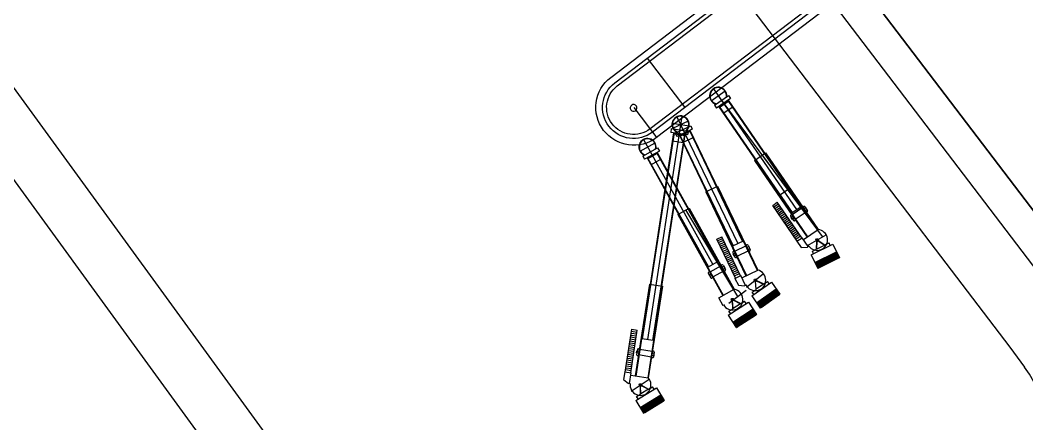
# Model space of a CAD drawing. Header units: millimetres. Extents: x 152904052 to 153933663, y 538271515 to 539240469.
# Drawn here: x 153545654 to 153547144, y 539106887 to 539107484 of the extents above; entities that cross this region are included whole.
import ezdxf

# ---------------------------------------------------------------- set-up
doc = ezdxf.new("R2010")
doc.units = ezdxf.units.MM
doc.layers.add('BORD', color=7, linetype='Continuous')

msp = doc.modelspace()

# ---------------------------------------------------------------- linework, layer by layer
at = {"layer": 'BORD', "color": 133, "ltscale": 10}
msp.add_line((153547119.1, 539107000.2), (153547140.7, 539106970.6), dxfattribs=at)
at = {"layer": 'BORD', "color": 133}
msp.add_lwpolyline([(153546801.5, 539108276.5), (153545285.9, 539110261.4, -0.192117), (153545185.4, 539110622.6), (153545298, 539111659.6, 0.344328), (153545215.3, 539111793), (153545074.5, 539111844.8, 0.176327), (153544907.6, 539111845.4), (153544343.1, 539111642.2, 0.203452), (153544203.2, 539111512.6), (153544080.2, 539111239, 0.296213), (153544120.9, 539110976.3), (153545187.2, 539109783.7), (153547435.3, 539106832.6, 0.040914), (153547615, 539106636.3), (153547868.6, 539106941.8, 0.263044), (153548554.1, 539106843.1), (153548990.6, 539107013.1), (153548382.2, 539108394.6, -0.030306), (153547391.3, 539108056, -0.282544)], format="xyb", close=True, dxfattribs=at)
for points in [[(153547615, 539106636.3), (153547435.3, 539106832.6), (153545187.2, 539109783.7), (153544120.9, 539110976.3, -0.296213), (153544080.2, 539111239), (153544203.2, 539111512.6, -0.203452), (153544343.1, 539111642.2), (153544907.6, 539111845.4, -0.176327), (153545074.5, 539111844.8), (153545215.3, 539111793, -0.344328), (153545298, 539111659.6), (153545185.4, 539110622.6, 0.192117), (153545285.9, 539110261.4), (153547728.1, 539107055.6), (153547868.6, 539106941.8), (153547615, 539106636.3)], [(153547870, 539106929.3, -0.052875), (153546456.6, 539108282.4, -118.242353)], [(153546884.2, 539107529.7), (153546596.2, 539107310.3, -1), (153546528.4, 539107399.4), (153546816.3, 539107618.7)], [(153546894.9, 539107553.5), (153546876.6, 539107539.6), (153546878.1, 539107537.6), (153546590.2, 539107318.3, -1), (153546534.4, 539107391.4), (153546822.4, 539107610.8), (153546823.9, 539107608.8), (153546842.2, 539107622.7)], [(153546888.9, 539107556.5), (153546868.2, 539107540.7), (153546869.7, 539107538.7), (153546586.5, 539107323, -1), (153546538.1, 539107386.7), (153546821.2, 539107602.4), (153546822.8, 539107600.4), (153546843.4, 539107616.2)]]:
    msp.add_lwpolyline(points, format="xyb", dxfattribs=at)
at = {"layer": 'BORD', "color": 133, "ltscale": 10}
for points in [[(153546563.3, 539108667.1), (153545325.7, 539110291.7, -0.192117), (153545235.1, 539110617.2), (153545240.1, 539110663.2, 0.414214), (153545107.2, 539110828.5), (153544920.7, 539110848.7, 0.212557), (153544866.5, 539110831.3), (153544598.7, 539110591.9, 0.414214), (153544586.9, 539110380.1), (153545148.6, 539109751.8), (153547395.5, 539106802.3)], [(153546377.4, 539106377), (153544938.9, 539108355.3, 0.027102), (153544591.3, 539108782.7), (153544506.5, 539108876)], [(153546459, 539106123.3, 0.007833), (153546341.7, 539106290), (153544874.2, 539108308.3, 0.027102), (153544532, 539108728.9)], [(153547136.5, 539106782.8, 0.351794), (153547140.7, 539106970.6)]]:
    msp.add_lwpolyline(points, format="xyb", dxfattribs=at)
msp.add_lwpolyline([(153545094.3, 539109658.1), (153547119.1, 539107000.2)], dxfattribs=at)
at = {"layer": 'BORD', "color": 133, "flags": 128}
for points in [[(153546582.1, 539107427.8), (153546637.9, 539107354.6)], [(153546676.9, 539107364.9), (153546697.9, 539107379.3)], [(153546680.2, 539107382.6), (153546803.3, 539107203.6)], [(153546681.7, 539107358.3), (153546702.4, 539107372.5)], [(153546681.7, 539107358.3), (153546684.8, 539107353.7)], [(153546705.6, 539107368), (153546684.8, 539107353.7)], [(153546687.5, 539107372.1), (153546841.1, 539107163.9)], [(153546688.9, 539107354.9), (153546702.9, 539107364.6)], [(153546701.6, 539107365.2), (153546809.7, 539107208)], [(153546702.2, 539107365.6), (153546810.3, 539107208.4)], [(153546702.4, 539107372.5), (153546705.6, 539107368)], [(153546562.4, 539107354.7), (153546596.7, 539107309.8)], [(153546688.2, 539107356), (153546796.3, 539107198.8)], [(153546688.8, 539107356.4), (153546796.9, 539107199.2)], [(153546694.9, 539107346.3), (153546708.9, 539107355.9)], [(153546633.7, 539107342.2), (153546582.7, 539107011.3)], [(153546619.1, 539107331.6), (153546644.3, 539107327.7)], [(153546620.3, 539107324.1), (153546643.3, 539107335.2)], [(153546626.3, 539107341.2), (153546716.4, 539107153.3)], [(153546621.2, 539107317.4), (153546574.3, 539107012.5)], [(153546622, 539107317.3), (153546575.1, 539107012.4)], [(153546637.3, 539107314.9), (153546590.4, 539107010.1)], [(153546638, 539107314.8), (153546591.1, 539107010)], [(153546618, 539107323.5), (153546617.2, 539107318)], [(153546642.1, 539107314.2), (153546617.2, 539107318)], [(153546618, 539107323.5), (153546642.9, 539107319.7)], [(153546621, 539107316.1), (153546637.8, 539107313.5)], [(153546623.9, 539107316.9), (153546646.7, 539107327.8)], [(153546623.9, 539107316.9), (153546626.3, 539107311.9)], [(153546649.1, 539107322.8), (153546626.3, 539107311.9)], [(153546630, 539107313.6), (153546708.7, 539107149.7)], [(153546630.6, 539107312.5), (153546645.9, 539107319.8)], [(153546630.7, 539107314), (153546709.4, 539107150)], [(153546642.9, 539107319.7), (153546642.1, 539107314.2)], [(153546644.7, 539107320.7), (153546723.4, 539107156.7)], [(153546645.4, 539107321), (153546724.1, 539107157)], [(153546646.7, 539107327.8), (153546649.1, 539107322.8)], [(153546571.7, 539107290), (153546594, 539107302.4)], [(153546576.7, 539107307.4), (153546679.6, 539107122.6)], [(153546619.4, 539107305.7), (153546636.2, 539107303.1)], [(153546635.1, 539107303), (153546650.5, 539107310.3)], [(153546575.8, 539107283), (153546597.8, 539107295.2)], [(153546600.5, 539107290.4), (153546578.5, 539107278.1)], [(153546582.8, 539107279), (153546597.6, 539107287.3)], [(153546596.3, 539107288), (153546686.4, 539107126.3)], [(153546597, 539107288.4), (153546687.1, 539107126.7)], [(153546597.8, 539107295.2), (153546600.5, 539107290.4)], [(153546741.3, 539107276.5), (153546757.3, 539107287.5)], [(153546756.7, 539107287.1), (153546834.5, 539107173.7)], [(153546757.3, 539107287.5), (153546835.1, 539107174.1)], [(153546575.8, 539107283), (153546578.5, 539107278.1)], [(153546582.1, 539107280.1), (153546672.2, 539107118.4)], [(153546582.8, 539107280.5), (153546672.8, 539107118.8)], [(153546587.9, 539107269.8), (153546602.7, 539107278.1)], [(153546741.3, 539107276.5), (153546819.1, 539107163.1)], [(153546741.9, 539107276.9), (153546819.7, 539107163.5)], [(153546669.1, 539107229.9), (153546686.6, 539107238.2)], [(153546669.1, 539107229.9), (153546728.4, 539107105.8)], [(153546669.7, 539107230.2), (153546729.1, 539107106.1)], [(153546685.9, 539107237.9), (153546745.2, 539107113.9)], [(153546686.6, 539107238.2), (153546745.9, 539107114.2)], [(153546778.2, 539107225.2), (153546792.2, 539107234.8)], [(153546768.1, 539107209.9), (153546774.8, 539107214.6)], [(153546804.3, 539107157.2), (153546768.1, 539107209.9)], [(153546769.7, 539107207.6), (153546776.5, 539107212.2)], [(153546771.3, 539107205.2), (153546778.1, 539107209.8)], [(153546811, 539107161.8), (153546774.8, 539107214.6)], [(153546627.5, 539107196.6), (153546644.5, 539107206)], [(153546627.5, 539107196.6), (153546694.2, 539107076.4)], [(153546628.1, 539107197), (153546694.9, 539107076.8)], [(153546643.8, 539107205.7), (153546710.6, 539107085.5)], [(153546644.5, 539107206), (153546711.2, 539107085.8)], [(153546773, 539107202.8), (153546779.7, 539107207.5)], [(153546774.6, 539107200.5), (153546781.3, 539107205.1)], [(153546776.2, 539107198.1), (153546783, 539107202.7)], [(153546777.8, 539107195.7), (153546784.6, 539107200.3)], [(153546779.5, 539107193.3), (153546786.2, 539107198)], [(153546781.1, 539107191), (153546787.9, 539107195.6)], [(153546794.8, 539107195.6), (153546795.5, 539107196.1)], [(153546796.3, 539107198.8), (153546810.3, 539107208.4)], [(153546812.7, 539107206.8), (153546796.7, 539107195.8)], [(153546817.4, 539107200), (153546801.4, 539107189)], [(153546813.6, 539107208.4), (153546812.9, 539107208)], [(153546816.9, 539107206.6), (153546814.2, 539107204.8)], [(153546814.2, 539107204.8), (153546816, 539107202.1)], [(153546815.2, 539107208.1), (153546819.5, 539107201.9)], [(153546816, 539107202.1), (153546818.7, 539107203.9)], [(153546818.7, 539107203.9), (153546816.9, 539107206.6)], [(153546819.2, 539107200.2), (153546818.5, 539107199.7)], [(153546782.7, 539107188.6), (153546789.5, 539107193.2)], [(153546784.4, 539107186.2), (153546791.1, 539107190.9)], [(153546786, 539107183.9), (153546792.7, 539107188.5)], [(153546787.6, 539107181.5), (153546794.4, 539107186.1)], [(153546789.2, 539107179.1), (153546796, 539107183.7)], [(153546790.9, 539107176.7), (153546797.6, 539107181.4)], [(153546794.5, 539107193.9), (153546798.8, 539107187.7)], [(153546795.4, 539107191.8), (153546798, 539107193.7)], [(153546797.2, 539107189.2), (153546795.4, 539107191.8)], [(153546799.8, 539107191), (153546797.2, 539107189.2)], [(153546798, 539107193.7), (153546799.8, 539107191)], [(153546800.5, 539107187.3), (153546801.2, 539107187.8)], [(153546792.5, 539107174.4), (153546799.3, 539107179)], [(153546794.1, 539107172), (153546800.9, 539107176.6)], [(153546795.7, 539107169.6), (153546802.5, 539107174.3)], [(153546797.4, 539107167.2), (153546804.1, 539107171.9)], [(153546799, 539107164.9), (153546805.8, 539107169.5)], [(153546800.6, 539107162.5), (153546807.4, 539107167.1)], [(153546802.3, 539107160.1), (153546809, 539107164.8)], [(153546813.4, 539107159.2), (153546835.1, 539107174.1)], [(153546819.6, 539107150.4), (153546847.2, 539107166.5)], [(153546685.2, 539107160), (153546692.6, 539107163.5)], [(153546712.8, 539107102.2), (153546685.2, 539107160)], [(153546686.5, 539107157.4), (153546693.9, 539107160.9)], [(153546687.7, 539107154.8), (153546695.1, 539107158.3)], [(153546688.9, 539107152.2), (153546696.3, 539107155.7)], [(153546690.2, 539107149.6), (153546697.6, 539107153.1)], [(153546691.4, 539107147), (153546698.8, 539107150.5)], [(153546720.2, 539107105.8), (153546692.6, 539107163.5)], [(153546724.1, 539107157), (153546708.7, 539107149.6)], [(153546728.8, 539107150), (153546711.3, 539107141.6)], [(153546729.9, 539107151.4), (153546729.2, 539107151.1)], [(153546731.5, 539107150.9), (153546734.8, 539107144)], [(153546803.7, 539107156.8), (153546811.5, 539107162.1)], [(153546803.7, 539107156.8), (153546810.2, 539107147.4)], [(153546820.5, 539107148.9), (153546811.5, 539107162.1)], [(153546825, 539107136.5), (153546857, 539107152.3)], [(153546832.1, 539107158.8), (153546833.1, 539107160.4)], [(153546832.9, 539107157.2), (153546832.1, 539107158.8)], [(153546835.3, 539107159.4), (153546832.5, 539107158)], [(153546833.6, 539107157.1), (153546832.9, 539107157.2)], [(153546832.9, 539107145.1), (153546833.6, 539107157.1)], [(153546834.7, 539107157.1), (153546833.1, 539107160.4)], [(153546833.1, 539107160.4), (153546834.9, 539107160.3)], [(153546833.2, 539107145.3), (153546833.9, 539107157.1)], [(153546845, 539107151.1), (153546833.2, 539107145.3)], [(153546833.9, 539107157.1), (153546834.7, 539107157.1)], [(153546834.7, 539107157.1), (153546835.1, 539107157.7)], [(153546834.9, 539107160.3), (153546835.7, 539107158.6)], [(153546835.1, 539107157.7), (153546845, 539107151.1)], [(153546835.7, 539107158.6), (153546835.3, 539107158)], [(153546835.3, 539107158), (153546845.3, 539107151.3)], [(153546845.3, 539107151.3), (153546851.5, 539107154.3)], [(153546853.3, 539107150.5), (153546851.5, 539107154.3)], [(153546857, 539107152.3), (153546866.7, 539107132.5)], [(153546692.7, 539107144.4), (153546700.1, 539107147.9)], [(153546693.9, 539107141.8), (153546701.3, 539107145.3)], [(153546695.1, 539107139.2), (153546702.5, 539107142.7)], [(153546696.4, 539107136.6), (153546703.8, 539107140.1)], [(153546697.6, 539107134), (153546705, 539107137.6)], [(153546698.9, 539107131.4), (153546706.3, 539107135)], [(153546708.9, 539107140.1), (153546712.1, 539107133.2)], [(153546709.4, 539107141.7), (153546710.2, 539107142)], [(153546709.4, 539107137.9), (153546712.3, 539107139.2)], [(153546710.8, 539107135), (153546709.4, 539107137.9)], [(153546713.7, 539107136.4), (153546710.8, 539107135)], [(153546712.3, 539107139.2), (153546713.7, 539107136.4)], [(153546732.4, 539107142.5), (153546714.9, 539107134.1)], [(153546732.9, 539107149.1), (153546730, 539107147.7)], [(153546730, 539107147.7), (153546731.4, 539107144.8)], [(153546731.4, 539107144.8), (153546734.3, 539107146.2)], [(153546734.3, 539107146.2), (153546732.9, 539107149.1)], [(153546734.2, 539107142.4), (153546733.5, 539107142.1)], [(153546810.2, 539107147.4), (153546819.5, 539107148.1)], [(153546820.5, 539107148.9), (153546819.5, 539107148.1)], [(153546825, 539107136.5), (153546834.7, 539107116.7)], [(153546826.7, 539107142.1), (153546832.9, 539107145.1)], [(153546828.6, 539107138.3), (153546826.7, 539107142.1)], [(153546830.3, 539107125.5), (153546862.4, 539107141.3)], [(153546831.4, 539107125), (153546862.2, 539107140.1)], [(153546831.9, 539107123.8), (153546862.8, 539107139)], [(153546832.5, 539107122.7), (153546863.3, 539107137.9)], [(153546833, 539107121.5), (153546863.9, 539107136.7)], [(153546833.5, 539107120.6), (153546864.4, 539107135.7)], [(153546861.8, 539107141), (153546866.2, 539107132.1)], [(153546672.2, 539107118.4), (153546687, 539107126.7)], [(153546692, 539107120.5), (153546675, 539107111)], [(153546693, 539107122), (153546692.3, 539107121.6)], [(153546694.6, 539107121.6), (153546698.3, 539107114.9)], [(153546700.1, 539107128.8), (153546707.5, 539107132.4)], [(153546701.4, 539107126.2), (153546708.7, 539107129.8)], [(153546702.6, 539107123.6), (153546710, 539107127.2)], [(153546703.8, 539107121), (153546711.2, 539107124.6)], [(153546705.1, 539107118.4), (153546712.5, 539107122)], [(153546713.7, 539107132.6), (153546714.5, 539107133)], [(153546830.9, 539107125.8), (153546835.3, 539107116.9)], [(153546834, 539107119.5), (153546864.9, 539107134.7)], [(153546836.4, 539107117.5), (153546835.1, 539107120)], [(153546835.8, 539107118.6), (153546864.5, 539107132.7)], [(153546836.3, 539107117.6), (153546865, 539107131.7)], [(153546850.7, 539107124.6), (153546850.2, 539107125.7)], [(153546865.1, 539107131.6), (153546863.8, 539107134.2)], [(153546865.1, 539107131.6), (153546866.2, 539107132.1)], [(153546866.7, 539107132.5), (153546866.1, 539107132.2)], [(153546672.7, 539107109.4), (153546676.4, 539107102.7)], [(153546673.1, 539107111), (153546673.9, 539107111.4)], [(153546673.3, 539107107.2), (153546676.1, 539107108.8)], [(153546677.7, 539107106), (153546674.9, 539107104.4)], [(153546676.1, 539107108.8), (153546677.7, 539107106)], [(153546696, 539107113.2), (153546679, 539107103.8)], [(153546696.1, 539107119.9), (153546693.3, 539107118.3)], [(153546693.3, 539107118.3), (153546694.9, 539107115.5)], [(153546694.9, 539107115.5), (153546697.7, 539107117.1)], [(153546697.7, 539107117.1), (153546696.1, 539107119.9)], [(153546697.8, 539107113.3), (153546697.1, 539107112.9)], [(153546706.3, 539107115.8), (153546713.7, 539107119.4)], [(153546707.6, 539107113.3), (153546715, 539107116.8)], [(153546708.8, 539107110.7), (153546716.2, 539107114.2)], [(153546710, 539107108.1), (153546717.4, 539107111.6)], [(153546711.3, 539107105.5), (153546718.7, 539107109)], [(153546712.2, 539107101.9), (153546720.7, 539107106)], [(153546727.6, 539107091.5), (153546720.7, 539107106)], [(153546722.2, 539107102.9), (153546745.9, 539107114.2)], [(153546729.5, 539107088.7), (153546754.3, 539107109)], [(153546834.7, 539107116.7), (153546835.3, 539107117)], [(153546836.4, 539107117.5), (153546835.3, 539107116.9)], [(153546585.6, 539107093.4), (153546564.7, 539106957.5)], [(153546586.4, 539107093.3), (153546565.4, 539106957.4)], [(153546604.1, 539107090.5), (153546583.1, 539106954.6)], [(153546604.8, 539107090.4), (153546583.9, 539106954.5)], [(153546585.6, 539107093.4), (153546604.8, 539107090.4)], [(153546678, 539107102.3), (153546678.7, 539107102.7)], [(153546712.2, 539107101.9), (153546717.2, 539107091.7)], [(153546717.2, 539107091.7), (153546726.4, 539107090.9)], [(153546727.6, 539107091.5), (153546726.4, 539107090.9)], [(153546737, 539107075.9), (153546766.2, 539107096.4)], [(153546740.5, 539107099.1), (153546741.3, 539107100.7)], [(153546741.6, 539107097.5), (153546740.5, 539107099.1)], [(153546743.7, 539107100.1), (153546741.1, 539107098.3)], [(153546741.3, 539107100.7), (153546743.1, 539107100.9)], [(153546743.4, 539107097.7), (153546741.3, 539107100.7)], [(153546742.4, 539107097.6), (153546741.6, 539107097.5)], [(153546743.4, 539107085.6), (153546742.4, 539107097.6)], [(153546742.7, 539107097.6), (153546743.4, 539107097.7)], [(153546743.7, 539107085.8), (153546742.7, 539107097.6)], [(153546743.1, 539107100.9), (153546744.2, 539107099.4)], [(153546743.4, 539107097.7), (153546743.8, 539107098.4)], [(153546754.5, 539107093.4), (153546743.7, 539107085.8)], [(153546743.8, 539107098.4), (153546754.5, 539107093.4)], [(153546744.2, 539107099.4), (153546743.9, 539107098.7)], [(153546743.9, 539107098.7), (153546754.8, 539107093.6)], [(153546754.8, 539107093.6), (153546760.4, 539107097.5)], [(153546762.9, 539107094.1), (153546760.4, 539107097.5)], [(153546766.2, 539107096.4), (153546778.8, 539107078.4)], [(153546688.2, 539107073.1), (153546711.2, 539107085.8)], [(153546702.9, 539107065.1), (153546728.6, 539107084.2)], [(153546737, 539107075.9), (153546749.6, 539107057.9)], [(153546737.8, 539107081.7), (153546743.4, 539107085.6)], [(153546740.3, 539107078.2), (153546737.8, 539107081.7)], [(153546744, 539107065.9), (153546773.2, 539107086.4)], [(153546745.1, 539107065.5), (153546773.2, 539107085.2)], [(153546745.8, 539107064.4), (153546773.9, 539107084.2)], [(153546746.5, 539107063.4), (153546774.7, 539107083.1)], [(153546747.3, 539107062.3), (153546775.4, 539107082.1)], [(153546747.9, 539107061.4), (153546776, 539107081.2)], [(153546748.6, 539107060.5), (153546776.7, 539107080.2)], [(153546750.4, 539107059.9), (153546776.6, 539107078.3)], [(153546751.1, 539107058.9), (153546777.3, 539107077.3)], [(153546772.6, 539107086), (153546778.3, 539107077.9)], [(153546777.4, 539107077.2), (153546775.7, 539107079.6)], [(153546777.4, 539107077.2), (153546778.3, 539107077.9)], [(153546778.8, 539107078.4), (153546778.3, 539107078)], [(153546694.7, 539107061.3), (153546688.2, 539107073.1)], [(153546702.2, 539107047.5), (153546732.2, 539107066.8)], [(153546706.7, 539107070.5), (153546707.6, 539107072.2)], [(153546707.7, 539107069), (153546706.7, 539107070.5)], [(153546709.9, 539107071.5), (153546707.2, 539107069.7)], [(153546709.6, 539107069), (153546707.6, 539107072.2)], [(153546707.6, 539107072.2), (153546709.4, 539107072.2)], [(153546708.5, 539107069), (153546707.7, 539107069)], [(153546709.1, 539107057), (153546708.5, 539107069)], [(153546709.4, 539107057.1), (153546708.8, 539107069)], [(153546708.8, 539107069), (153546709.6, 539107069)], [(153546709.4, 539107072.2), (153546710.4, 539107070.7)], [(153546720.5, 539107064.3), (153546709.4, 539107057.1)], [(153546709.6, 539107069), (153546709.9, 539107069.7)], [(153546709.9, 539107069.7), (153546720.5, 539107064.3)], [(153546710.4, 539107070.7), (153546710.1, 539107070)], [(153546710.1, 539107070), (153546720.8, 539107064.5)], [(153546720.8, 539107064.5), (153546726.5, 539107068.2)], [(153546728.8, 539107064.6), (153546726.5, 539107068.2)], [(153546732.2, 539107066.8), (153546744.2, 539107048.3)], [(153546744.5, 539107066.3), (153546750.2, 539107058.1)], [(153546751.2, 539107058.8), (153546749.5, 539107061.2)], [(153546764.2, 539107068.1), (153546763.5, 539107069.1)], [(153546702.2, 539107047.5), (153546714.2, 539107029)], [(153546703.3, 539107053.2), (153546709.1, 539107057)], [(153546705.6, 539107049.7), (153546703.3, 539107053.2)], [(153546708.9, 539107037.2), (153546738.9, 539107056.6)], [(153546709.9, 539107036.8), (153546738.8, 539107055.4)], [(153546710.6, 539107035.7), (153546739.5, 539107054.3)], [(153546711.3, 539107034.6), (153546740.2, 539107053.3)], [(153546712, 539107033.5), (153546740.9, 539107052.2)], [(153546712.6, 539107032.6), (153546741.5, 539107051.3)], [(153546713.2, 539107031.6), (153546742.1, 539107050.3)], [(153546715.1, 539107031), (153546742, 539107048.3)], [(153546715.7, 539107030), (153546742.6, 539107047.3)], [(153546738.3, 539107056.2), (153546743.7, 539107047.9)], [(153546742.7, 539107047.2), (153546741.1, 539107049.6)], [(153546742.7, 539107047.2), (153546743.7, 539107047.9)], [(153546744.2, 539107048.3), (153546743.6, 539107048)], [(153546749.6, 539107057.9), (153546750.1, 539107058.2)], [(153546751.2, 539107058.8), (153546750.2, 539107058.1)], [(153546709.4, 539107037.6), (153546714.8, 539107029.3)], [(153546715.8, 539107029.9), (153546714.2, 539107032.3)], [(153546729.2, 539107038.7), (153546728.5, 539107039.6)], [(153546549.8, 539106963.3), (153546559.6, 539107026.5)], [(153546557.9, 539106962), (153546567.7, 539107025.3)], [(153546558.2, 539107018), (153546566.3, 539107016.8)], [(153546558.7, 539107020.9), (153546566.8, 539107019.6)], [(153546559.1, 539107023.7), (153546567.2, 539107022.5)], [(153546559.6, 539107026.5), (153546567.7, 539107025.3)], [(153546714.2, 539107029), (153546714.7, 539107029.3)], [(153546715.8, 539107029.9), (153546714.8, 539107029.3)], [(153546555.6, 539107001), (153546563.7, 539106999.7)], [(153546556, 539107003.8), (153546564.1, 539107002.6)], [(153546556.5, 539107006.6), (153546564.6, 539107005.4)], [(153546556.9, 539107009.5), (153546565, 539107008.2)], [(153546557.4, 539107012.3), (153546565.5, 539107011.1)], [(153546557.8, 539107015.2), (153546565.9, 539107013.9)], [(153546591.1, 539107010), (153546574.3, 539107012.5)], [(153546553.4, 539106986.7), (153546561.5, 539106985.5)], [(153546553.8, 539106989.6), (153546562, 539106988.3)], [(153546554.3, 539106992.4), (153546562.4, 539106991.2)], [(153546554.7, 539106995.3), (153546562.8, 539106994)], [(153546555.2, 539106998.1), (153546563.3, 539106996.9)], [(153546566.6, 539106991.5), (153546567, 539106994.7)], [(153546569.7, 539106991), (153546566.6, 539106991.5)], [(153546567.9, 539106996.8), (153546566.7, 539106989.3)], [(153546567, 539106994.7), (153546570.2, 539106994.2)], [(153546567.7, 539106987.9), (153546568.5, 539106987.8)], [(153546569.2, 539106997.8), (153546570.1, 539106997.6)], [(153546588.6, 539106985.5), (153546569.5, 539106988.5)], [(153546570.2, 539106994.2), (153546569.7, 539106991)], [(153546589.9, 539106993.7), (153546570.7, 539106996.7)], [(153546589.6, 539106991.2), (153546589.1, 539106988)], [(153546589.1, 539106988), (153546592.3, 539106987.5)], [(153546592.8, 539106990.7), (153546589.6, 539106991.2)], [(153546591.7, 539106994.3), (153546590.8, 539106994.4)], [(153546592.7, 539106992.9), (153546591.5, 539106985.4)], [(153546592.3, 539106987.5), (153546592.8, 539106990.7)], [(153546551.2, 539106972.5), (153546559.3, 539106971.3)], [(153546551.7, 539106975.4), (153546559.8, 539106974.1)], [(153546552.1, 539106978.2), (153546560.2, 539106977)], [(153546552.5, 539106981.1), (153546560.6, 539106979.8)], [(153546553, 539106983.9), (153546561.1, 539106982.7)], [(153546590.1, 539106984.4), (153546589.3, 539106984.5)], [(153546549.1, 539106963.4), (153546547.4, 539106952.1)], [(153546549.1, 539106963.4), (153546558.4, 539106962)], [(153546550.3, 539106966.8), (153546558.4, 539106965.6)], [(153546550.8, 539106969.7), (153546558.9, 539106968.4)], [(153546556, 539106946.1), (153546558.4, 539106962)], [(153546557.9, 539106958.5), (153546583.9, 539106954.5)], [(153546547.4, 539106952.1), (153546554.6, 539106946.3)], [(153546556, 539106946.1), (153546554.6, 539106946.3)], [(153546558.6, 539106935), (153546585.3, 539106952.7)], [(153546570.4, 539106944.2), (153546571.3, 539106945.8)], [(153546571.4, 539106942.6), (153546570.4, 539106944.2)], [(153546573.6, 539106945.1), (153546570.9, 539106943.4)], [(153546573.2, 539106942.6), (153546571.3, 539106945.8)], [(153546571.3, 539106945.8), (153546573.2, 539106945.8)], [(153546572.2, 539106942.6), (153546571.4, 539106942.6)], [(153546572.5, 539106930.6), (153546572.2, 539106942.6)], [(153546572.8, 539106930.8), (153546572.5, 539106942.6)], [(153546572.5, 539106942.6), (153546573.2, 539106942.6)], [(153546573.2, 539106945.8), (153546574.1, 539106944.3)], [(153546573.2, 539106942.6), (153546573.6, 539106943.3)], [(153546573.6, 539106943.3), (153546584.1, 539106937.7)], [(153546574.1, 539106944.3), (153546573.8, 539106943.6)], [(153546573.8, 539106943.6), (153546584.4, 539106937.9)], [(153546584.4, 539106937.9), (153546590.2, 539106941.5)], [(153546592.4, 539106937.9), (153546590.2, 539106941.5)], [(153546565.5, 539106921.2), (153546595.9, 539106940)], [(153546566.7, 539106927), (153546572.5, 539106930.6)], [(153546569, 539106923.4), (153546566.7, 539106927)], [(153546571.9, 539106910.8), (153546602.3, 539106929.6)], [(153546584.1, 539106937.7), (153546572.8, 539106930.8)], [(153546573, 539106910.4), (153546602.2, 539106928.5)], [(153546573.7, 539106909.3), (153546602.9, 539106927.4)], [(153546574.3, 539106908.2), (153546603.6, 539106926.3)], [(153546595.9, 539106940), (153546607.4, 539106921.3)], [(153546601.7, 539106929.3), (153546606.9, 539106920.9)], [(153546565.5, 539106921.2), (153546577.1, 539106902.5)], [(153546575, 539106907.1), (153546604.3, 539106925.2)], [(153546575.6, 539106906.2), (153546604.8, 539106924.3)], [(153546576.2, 539106905.2), (153546605.5, 539106923.3)], [(153546578, 539106904.5), (153546605.3, 539106921.3)], [(153546578.7, 539106903.5), (153546605.9, 539106920.3)], [(153546592.3, 539106911.9), (153546591.7, 539106912.9)], [(153546605.9, 539106920.2), (153546604.4, 539106922.6)], [(153546605.9, 539106920.2), (153546606.9, 539106920.9)], [(153546607.4, 539106921.3), (153546606.9, 539106920.9)], [(153546572.5, 539106911.2), (153546577.7, 539106902.8)], [(153546577.1, 539106902.5), (153546577.6, 539106902.9)], [(153546578.7, 539106903.4), (153546577.2, 539106905.8)], [(153546578.7, 539106903.4), (153546577.7, 539106902.8)]]:
    msp.add_lwpolyline(points, dxfattribs=at)
for points in [[(153546700.1, 539107371, 2.1317), (153546684, 539107359.9)], [(153546699.5, 539107370.5, 2.241766), (153546684.6, 539107360.3)], [(153546640.2, 539107320.1, 2.1317), (153546620.8, 539107323.1)], [(153546644.1, 539107326.5, 2.1317), (153546626.5, 539107318.1)], [(153546639.5, 539107320.2, 2.241766), (153546621.5, 539107323)], [(153546643.5, 539107326.2, 2.241766), (153546627.1, 539107318.4)], [(153546595.4, 539107293.9, 2.1317), (153546578.3, 539107284.3)], [(153546594.8, 539107293.5, 2.241766), (153546578.9, 539107284.7)], [(153546794.8, 539107195.6, 0.413828), (153546794.5, 539107193.9)], [(153546796.4, 539107196.3, 0.183363), (153546795.5, 539107196.1)], [(153546812.9, 539107208, 0.183363), (153546812.4, 539107207.3)], [(153546815.2, 539107208.1, 0.413828), (153546813.6, 539107208.4)], [(153546817.7, 539107199.5, 0.181422), (153546818.5, 539107199.7)], [(153546819.2, 539107200.2, 0.413828), (153546819.5, 539107201.9)], [(153546798.8, 539107187.7, 0.413828), (153546800.5, 539107187.3)], [(153546801.2, 539107187.8, 0.183363), (153546801.7, 539107188.5)], [(153546821.2, 539107150, 1.585232), (153546835.1, 539107174.1)], [(153546729.2, 539107151.1, 0.183363), (153546728.6, 539107150.5)], [(153546731.5, 539107150.9, 0.413828), (153546729.9, 539107151.4)], [(153546709.4, 539107141.7, 0.413828), (153546708.9, 539107140.1)], [(153546711, 539107142.1, 0.183363), (153546710.2, 539107142)], [(153546732.6, 539107142, 0.181422), (153546733.5, 539107142.1)], [(153546734.2, 539107142.4, 0.413828), (153546734.8, 539107144)], [(153546692.3, 539107121.6, 0.183363), (153546691.7, 539107121)], [(153546694.6, 539107121.6, 0.413828), (153546693, 539107122)], [(153546712.1, 539107133.2, 0.413828), (153546713.7, 539107132.6)], [(153546714.5, 539107133, 0.183363), (153546715.1, 539107133.6)], [(153546673.1, 539107111, 0.413828), (153546672.7, 539107109.4)], [(153546674.7, 539107111.5, 0.183363), (153546673.9, 539107111.4)], [(153546696.3, 539107112.7, 0.181422), (153546697.1, 539107112.9)], [(153546697.8, 539107113.3, 0.413828), (153546698.3, 539107114.9)], [(153546728.4, 539107092.5, 1.585232), (153546745.9, 539107114.2)], [(153546676.4, 539107102.7, 0.413828), (153546678, 539107102.3)], [(153546678.7, 539107102.7, 0.183363), (153546679.3, 539107103.3)], [(153546695.1, 539107063.1, 1.585232), (153546711.2, 539107085.8)], [(153546566.7, 539106989.3, 0.413828), (153546567.7, 539106987.9)], [(153546569.2, 539106997.8, 0.413828), (153546567.9, 539106996.8)], [(153546568.5, 539106987.8, 0.183363), (153546569.4, 539106987.9)], [(153546570.8, 539106997.2, 0.183363), (153546570.1, 539106997.6)], [(153546590.8, 539106994.4, 0.183363), (153546590, 539106994.2)], [(153546592.7, 539106992.9, 0.413828), (153546591.7, 539106994.3)], [(153546588.6, 539106985, 0.181422), (153546589.3, 539106984.5)], [(153546590.1, 539106984.4, 0.413828), (153546591.5, 539106985.4)], [(153546557.2, 539106946.5, 1.585232), (153546583.9, 539106954.5)]]:
    msp.add_lwpolyline(points, format="xyb", dxfattribs=at)
msp.add_lwpolyline([(153546558.1, 539107351.3, 1), (153546566.3, 539107357, 1)], format="xyb", close=True, dxfattribs=at)
at = {"layer": 'BORD', "color": 133, "ltscale": 10, "flags": 128}
for points in [[(153546752.4, 539107284.2), (153546841.1, 539107163.9)], [(153546639.2, 539107203.2), (153546716.2, 539107075.1)]]:
    msp.add_lwpolyline(points, dxfattribs=at)

doc.saveas('drawing.dxf')
